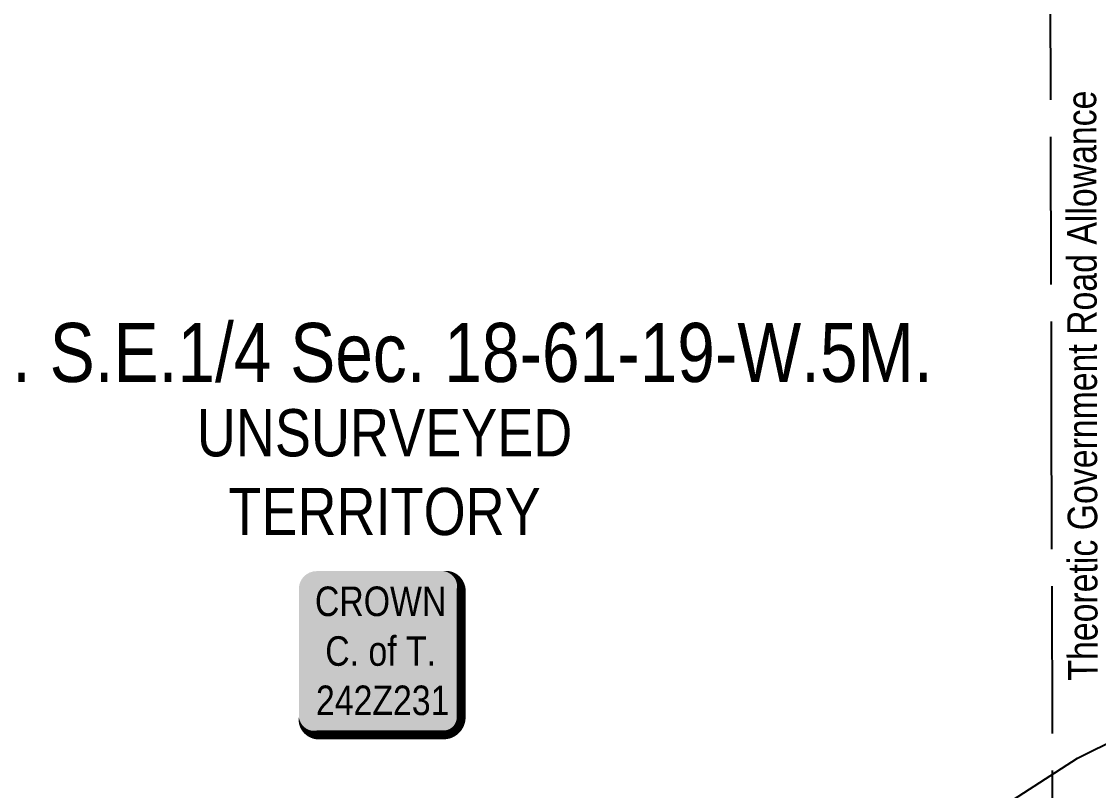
# Model space of a CAD drawing. Extents: x 507565 to 531726, y 6009554 to 6022365.
# Drawn here: x 510947.1 to 511311.8, y 6013704.6 to 6013965 of the extents above; entities that cross this region are included whole.
import ezdxf
from ezdxf.enums import TextEntityAlignment as Align

# ---------------------------------------------------------------- set-up
doc = ezdxf.new("R2010")
doc.units = 0
doc.header["$LTSCALE"] = 5
doc.header["$PDMODE"] = 34
doc.header["$PDSIZE"] = 0.03
doc.linetypes.add('foc-UNSURVEYED', pattern=[12.5, 10, -2.5])
doc.linetypes.add('foc-WHEELTRACKS', pattern=[2, 0.4, -1.6])
doc.layers.get('Defpoints').update_dxf_attribs({"color": 9})
for name, color, linetype in [('AS-OWNER', 7, 'Continuous'), ('C-SYMBOL', 7, 'Continuous'), ('L-ROAD-T', 7, 'Continuous'), ('L-UNS-T', 3, 'Continuous'), ('L-USEC', 7, 'foc-UNSURVEYED'), ('T-WATER-P3', 160, 'foc-WHEELTRACKS')]:
    doc.layers.add(name, color=color, linetype=linetype)
doc.layers.add('F-RW-T', color=190, linetype='Continuous', lineweight=9)
doc.styles.add('175L', font='ARIALN.TTF', dxfattribs={"height": 20})
doc.styles.add('80', font='ARIALN.TTF', dxfattribs={"height": 10})
doc.styles.add('80CG', font='ARIALN.TTF', dxfattribs={"height": 10})
doc.styles.add('80L', font='ARIALN.TTF', dxfattribs={"height": 10})
doc.styles.add('foc-LtypeFont', font='ARIALN.TTF', dxfattribs={"height": 7.35})
doc.linetypes.add('foc-TOPO-flowdirection-NOLINE', pattern='A,0,[">",foc-LtypeFont,S=0.3,R=0,X=0,Y=-0.945],-20,[">",foc-LtypeFont,S=0.3,R=0,X=0,Y=-0.945],0', length=20)
doc.dimstyles.new('Compass 5 000', dxfattribs={"dimscale": 5, "dimtxt": 9, "dimasz": 2, "dimexe": 0.2, "dimexo": 0.0625, "dimgap": 0.5, "dimtad": 0, "dimtih": 1, "dimtoh": 1, "dimzin": 0, "dimdsep": 46, "dimtxsty": '80CG', "dimcen": 0.1, "dimse1": 1, "dimse2": 1, "dimclrd": 256, "dimclrt": 256, "dimaunit": 1, "dimadec": 4, "dimazin": 0, "dimtfac": 0.06, "dimtofl": 0, "dimtmove": 0, "dimatfit": 1, "dimfxl": 0.2, "dimtolj": 1, "dimtzin": 0, "dimlwd": -1, "dimarcsym": 0})

# ---------------------------------------------------------------- blocks, each defined once
blk = doc.blocks.new('*D77')
at = {"layer": 'Defpoints', "color": 0, "transparency": 16777216}
for p in [(511061.41, 6014071.54), (511057.99, 6014048.94), (511058.16, 6014048.92)]:
    blk.add_point(p, dxfattribs=at)
at = {"layer": 'F-RW-T', "transparency": 16777216}
for p, q in [((511062.66, 6014081.46), (511064.09, 6014091.36)), ((511056.56, 6014039.05), (511053.16, 6014015.36)), ((511053.16, 6014015.36), (511043.16, 6014015.36))]:
    blk.add_line(p, q, dxfattribs=at)
for points in [[(511061.01, 6014081.7), (511064.31, 6014081.22), (511061.24, 6014071.56)], [(511054.92, 6014039.28), (511058.21, 6014038.81), (511057.99, 6014048.94)]]:
    blk.add_solid(points, dxfattribs=at)
at = {"layer": 'F-RW-T', "transparency": 16777216, "insert": (511003.62, 6014015.36), "char_height": 10, "attachment_point": 5, "style": '80CG'}
blk.add_mtext('\\A1;NGTL\\P22.86 P/L R/W\\PPlan 6218 NY\\PDPL 2729', dxfattribs=at)
blk = doc.blocks.new('*U171')
h = blk.add_hatch(color=255)
edge = h.paths.add_edge_path()
edge.add_line((-21.5, -28.5), (21.5, -28.5))
edge.add_arc((21.5, -22.5), 6, 270, 360)
edge.add_line((27.5, -22.5), (27.5, 21))
edge.add_arc((21.5, 21), 6, 0, 90)
edge.add_line((21.5, 27), (-21.5, 27))
edge.add_arc((-21.5, 21), 6, 90, 180)
edge.add_line((-27.5, 21), (-27.5, -22.5))
edge.add_arc((-21.5, -22.5), 6, 180, 270)
at = {"color": 14, "flags": 128}
blk.add_lwpolyline([(-21.5, -28.5, 3, 3, 0), (21.5, -28.5, 3, 3, 0.414214), (27.5, -22.5, 3, 3, 0), (27.5, 21, 3, 0, 0.414214), (21.5, 27, 0, 0, 0), (-21.5, 27, 0, 0, 0.414214), (-27.5, 21, 0, 0, 0), (-27.5, -22.5, 0, 3, 0.414214)], format="xyseb", close=True, dxfattribs=at)
at = {"color": 14, "style": '80'}
blk.add_attdef('ENTER_TEXT_001', (-26.85, -4.92), '', height=10, dxfattribs=at)

msp = doc.modelspace()

# ---------------------------------------------------------------- linework, layer by layer
at = {"layer": 'L-USEC'}
for p, q in [((511294.829, 6014238.505), (511295.82, 6013836.362)), ((511295.82, 6013836.362), (511296.812, 6013434.242))]:
    msp.add_line(p, q, dxfattribs=at)
at = {"layer": 'T-WATER-P3', "flags": 128}
msp.add_lwpolyline([(510645.558, 6013312.649), (510643.134, 6013318.795), (510628.541, 6013343.386), (510622.356, 6013356.968), (510614.554, 6013390.649), (510614.834, 6013409.735), (510618.888, 6013427.874), (510624.959, 6013442.997), (510634.542, 6013454.307), (510649.919, 6013458.339), (510669.041, 6013457.813), (510703.495, 6013463.492), (510744.815, 6013481.752), (510761.506, 6013485.002), (510775.627, 6013490.475), (510816.045, 6013511.411), (510844.365, 6013522.591), (510860.443, 6013525.716), (510879.49, 6013525.017), (510897.387, 6013520.925), (510928.358, 6013509.44), (510946.472, 6013505.087), (510984.41, 6013499.301), (511002.151, 6013501.492), (511017.614, 6013506.482), (511045.827, 6013517.13), (511059.153, 6013524.484), (511081.987, 6013544.299), (511090.815, 6013556.581), (511097.142, 6013570.537), (511108.17, 6013602.453), (511115.938, 6013614.349), (511127.779, 6013624.61), (511142.958, 6013628.481), (511162.908, 6013627.759), (511208.818, 6013643.436), (511223.166, 6013650.094), (511234.507, 6013658.171), (511279.2, 6013699.036), (511304.753, 6013715.59), (511319.013, 6013722.618), (511335.08, 6013727.614), (511351.479, 6013729.626), (511369.976, 6013728.854), (511427.285, 6013717.939), (511446.201, 6013715.804), (511466.754, 6013715.751), (511484.164, 6013718.938), (511512.594, 6013730.651), (511527.769, 6013734.462), (511610.919, 6013748.634), (511626.143, 6013754.31), (511680.419, 6013781.165), (511694.017, 6013786.866), (511710.568, 6013790.551), (511729.229, 6013789.586), (511745.135, 6013784.166), (511763.916, 6013783.853), (511794.609, 6013792.588), (511810.845, 6013794.795), (511827.767, 6013789.947), (511862.86, 6013792.678), (511882.146, 6013792.619), (511921.366, 6013788.345), (511957.902, 6013773.42)], dxfattribs=at)
at = {"layer": 'T-WATER-P3', "linetype": 'foc-TOPO-flowdirection-NOLINE', "flags": 128}
msp.add_lwpolyline([(510645.558, 6013312.649), (510643.134, 6013318.795), (510628.541, 6013343.386), (510622.356, 6013356.968), (510614.554, 6013390.649), (510614.834, 6013409.735), (510618.888, 6013427.874), (510624.959, 6013442.997), (510634.542, 6013454.307), (510649.919, 6013458.339), (510669.041, 6013457.813), (510703.495, 6013463.492), (510744.815, 6013481.752), (510761.506, 6013485.002), (510775.627, 6013490.475), (510816.045, 6013511.411), (510844.365, 6013522.591), (510860.443, 6013525.716), (510879.49, 6013525.017), (510897.387, 6013520.925), (510928.358, 6013509.44), (510946.472, 6013505.087), (510984.41, 6013499.301), (511002.151, 6013501.492), (511017.614, 6013506.482), (511045.827, 6013517.13), (511059.153, 6013524.484), (511081.987, 6013544.299), (511090.815, 6013556.581), (511097.142, 6013570.537), (511108.17, 6013602.453), (511115.938, 6013614.349), (511127.779, 6013624.61), (511142.958, 6013628.481), (511162.908, 6013627.759), (511208.818, 6013643.436), (511223.166, 6013650.094), (511234.507, 6013658.171), (511279.2, 6013699.036), (511304.753, 6013715.59), (511319.013, 6013722.618), (511335.08, 6013727.614), (511351.479, 6013729.626), (511369.976, 6013728.854), (511427.285, 6013717.939), (511446.201, 6013715.804), (511466.754, 6013715.751), (511484.164, 6013718.938), (511512.594, 6013730.651), (511527.769, 6013734.462), (511610.919, 6013748.634), (511626.143, 6013754.31), (511680.419, 6013781.165), (511694.017, 6013786.866), (511710.568, 6013790.551), (511729.229, 6013789.586), (511745.135, 6013784.166), (511763.916, 6013783.853), (511794.609, 6013792.588), (511810.845, 6013794.795), (511827.767, 6013789.947), (511862.86, 6013792.678), (511882.146, 6013792.619), (511921.366, 6013788.345), (511957.902, 6013773.42)], dxfattribs=at)

# ---------------------------------------------------------------- block references
at = {"layer": 'AS-OWNER', "color": 3}
ref = msp.add_blockref('*U171', (511068.474, 6013751.921), dxfattribs=dict(at, xscale=0.9994679999999895, yscale=0.9994679999999895, zscale=0.9994679999999895))
ref.add_attrib('ENTER_TEXT_001', 'CROWN', (511046.426, 6013763.688), dxfattribs={"layer": '0', "color": 14, "height": 9.9947, "style": '80'})
ref.add_attrib('ENTER_TEXT_002', 'C. of T.', (511049.92, 6013746.853), dxfattribs={"layer": '0', "color": 14, "height": 9.9947, "style": '80'})
ref.add_attrib('ENTER_TEXT_003', '242Z231', (511046.774, 6013730.154), dxfattribs={"layer": '0', "color": 14, "height": 9.9947, "style": '80'})

# ---------------------------------------------------------------- texts
at = {"layer": 'C-SYMBOL', "color": 3, "style": '175L'}
msp.add_text('Theor. S.E.1/4 Sec. 18-61-19-W.5M.', height=19.98936, dxfattribs=at).set_placement((511069.843, 6013836.976), align=Align.BOTTOM_CENTER)
at = {"layer": 'L-ROAD-T', "style": '80L'}
msp.add_text('Theoretic Government Road Allowance', height=9.99468, rotation=90.14131, dxfattribs=at).set_placement((511306.278, 6013841.738), align=Align.MIDDLE_CENTER)
at = {"layer": 'L-UNS-T', "color": 3, "insert": (511070.012, 6013812.324), "char_height": 15.99149, "attachment_point": 5, "style": '80L'}
msp.add_mtext_dynamic_manual_height_columns('UNSURVEYED TERRITORY', width=126.41375, gutter_width=47.5, heights=[0], dxfattribs=at)

# ---------------------------------------------------------------- dimensions: what is measured, and where the dimension line sits
at = {"layer": 'F-RW-T'}
dim = msp.add_linear_dim(base=(511057.988, 6014048.944), p1=(511061.414, 6014071.537), p2=(511058.163, 6014048.919), angle=261.81881, text='NGTL\\P22.86 P/L R/W\\PPlan 6218 NY\\PDPL 2729', dimstyle='Compass 5 000', dxfattribs=at)
dim.commit()
dim.dimension.update_dxf_attribs({"geometry": '*D77', "text_midpoint": (511003.62, 6014015.362), "dimtype": 161})

doc.saveas('drawing.dxf')
